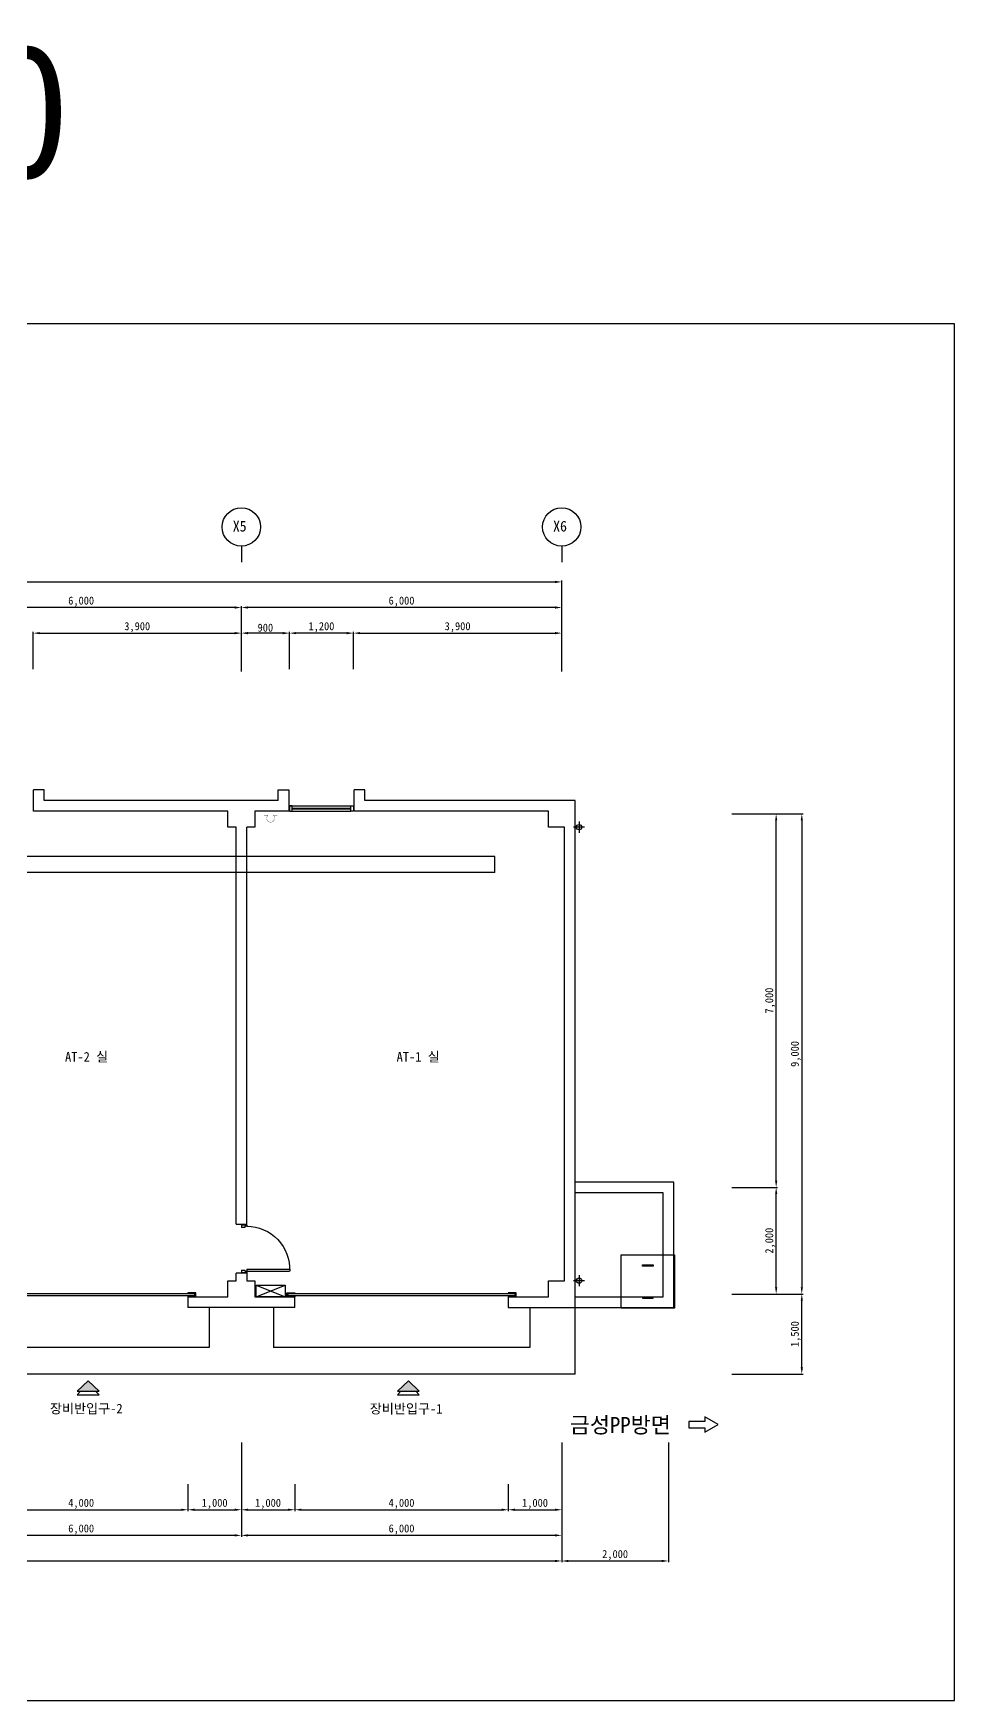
# Model space of a CAD drawing. Header units: millimetres. Extents: x 195645 to 235445, y -268596 to -237350.
# Drawn here: x 218191 to 235445, y -268596 to -237350 of the extents above; entities that cross this region are included whole.
import ezdxf
from ezdxf.enums import TextEntityAlignment as Align

# ---------------------------------------------------------------- set-up
doc = ezdxf.new("R2010")
doc.units = ezdxf.units.MM
for name, color, linetype in [('TN-LEAT', 3, 'Continuous'), ('TZ-BASE', 253, 'Continuous'), ('TZ-DIMS', 1, 'Continuous'), ('TZ-LEAL', 1, 'Continuous'), ('TZ-TEXT', 3, 'Continuous')]:
    doc.layers.add(name, color=color, linetype=linetype)
doc.layers.add('TX-PAPR', color=2, linetype='Continuous', plot=False)
doc.styles.get("Standard").update_dxf_attribs({"font": 'GulimChe.ttf'})
doc.dimstyles.new('D50', dxfattribs={"dimscale": 50, "dimtxt": 3, "dimasz": 2.5, "dimexe": 0.5, "dimexo": 0.5, "dimgap": 0.5, "dimtad": 1, "dimdec": 0, "dimzin": 1, "dimdsep": 46, "dimlunit": 6, "dimtxsty": 'Standard', "dimcen": 1, "dimclrd": 1, "dimclre": 1, "dimclrt": 3, "dimadec": 0, "dimazin": 0, "dimtfac": 1, "dimtdec": 0, "dimtix": 1, "dimtmove": 2, "dimatfit": 3, "dimfxl": 0, "dimtvp": 2, "dimlwd": -1, "dimlwe": -1, "dimarcsym": 0})

# ---------------------------------------------------------------- blocks, each defined once
blk = doc.blocks.new('*D1291')
at = {"layer": 'DEFPOINTS', "color": 0}
for p in [(228086, -247630), (202886, -248946), (228086, -248946)]:
    blk.add_point(p, dxfattribs=at)
at = {"layer": 'TZ-DIMS', "color": 1}
for p, q in [((202886, -248921), (202886, -247605)), ((203011, -247630), (227961, -247630)), ((228086, -248921), (228086, -247605))]:
    blk.add_line(p, q, dxfattribs=at)
for points in [[(203011, -247609), (203011, -247651), (202886, -247630)], [(227961, -247609), (227961, -247651), (228086, -247630)]]:
    blk.add_solid(points, dxfattribs=at)
at = {"layer": 'TZ-DIMS', "color": 3, "insert": (215486, -247519), "char_height": 150, "attachment_point": 5}
blk.add_mtext('25,200', dxfattribs=at)
blk = doc.blocks.new('*D1294')
at = {"layer": 'DEFPOINTS', "color": 0}
for p in [(222086, -248110), (222086, -249333), (228086, -249333)]:
    blk.add_point(p, dxfattribs=at)
at = {"layer": 'TZ-DIMS', "color": 1}
for p, q in [((222086, -249308), (222086, -248085)), ((228086, -249308), (228086, -248085)), ((227961, -248110), (222211, -248110))]:
    blk.add_line(p, q, dxfattribs=at)
for points in [[(222211, -248089), (222211, -248131), (222086, -248110)], [(227961, -248089), (227961, -248131), (228086, -248110)]]:
    blk.add_solid(points, dxfattribs=at)
at = {"layer": 'TZ-DIMS', "color": 3, "insert": (225086, -247999), "char_height": 150, "attachment_point": 5}
blk.add_mtext('6,000', dxfattribs=at)
blk = doc.blocks.new('*D1295')
at = {"layer": 'DEFPOINTS', "color": 0}
for p in [(216086, -248110), (216086, -249333), (222086, -249333)]:
    blk.add_point(p, dxfattribs=at)
at = {"layer": 'TZ-DIMS', "color": 1}
for p, q in [((216086, -249308), (216086, -248085)), ((222086, -249308), (222086, -248085)), ((221961, -248110), (216211, -248110))]:
    blk.add_line(p, q, dxfattribs=at)
for points in [[(216211, -248089), (216211, -248131), (216086, -248110)], [(221961, -248089), (221961, -248131), (222086, -248110)]]:
    blk.add_solid(points, dxfattribs=at)
at = {"layer": 'TZ-DIMS', "color": 3, "insert": (219086, -247999), "char_height": 150, "attachment_point": 5}
blk.add_mtext('6,000', dxfattribs=at)
blk = doc.blocks.new('*D1302')
at = {"layer": 'DEFPOINTS', "color": 0}
for p in [(222086, -248590), (218186, -249292), (222086, -249292)]:
    blk.add_point(p, dxfattribs=at)
at = {"layer": 'TZ-DIMS', "color": 1}
for p, q in [((218186, -249267), (218186, -248565)), ((218311, -248590), (221961, -248590)), ((222086, -249267), (222086, -248565))]:
    blk.add_line(p, q, dxfattribs=at)
for points in [[(218311, -248569), (218311, -248611), (218186, -248590)], [(221961, -248569), (221961, -248611), (222086, -248590)]]:
    blk.add_solid(points, dxfattribs=at)
at = {"layer": 'TZ-DIMS', "color": 3, "insert": (220136, -248479), "char_height": 150, "attachment_point": 5}
blk.add_mtext('3,900', dxfattribs=at)
blk = doc.blocks.new('*D1303')
at = {"layer": 'DEFPOINTS', "color": 0}
for p in [(202886, -264155), (228086, -264155), (228086, -265978)]:
    blk.add_point(p, dxfattribs=at)
at = {"layer": 'TZ-DIMS', "color": 1}
for p, q in [((202886, -264180), (202886, -266003)), ((228086, -264180), (228086, -266003)), ((203011, -265978), (227961, -265978))]:
    blk.add_line(p, q, dxfattribs=at)
for points in [[(203011, -265957), (203011, -265999), (202886, -265978)], [(227961, -265957), (227961, -265999), (228086, -265978)]]:
    blk.add_solid(points, dxfattribs=at)
at = {"layer": 'TZ-DIMS', "color": 3, "insert": (215486, -265867), "char_height": 150, "attachment_point": 5}
blk.add_mtext('25,200', dxfattribs=at)
blk = doc.blocks.new('*D1305')
at = {"layer": 'DEFPOINTS', "color": 0}
for p in [(222086, -263730), (228086, -263730), (222086, -265498)]:
    blk.add_point(p, dxfattribs=at)
at = {"layer": 'TZ-DIMS', "color": 1}
for p, q in [((222086, -263755), (222086, -265523)), ((228086, -263755), (228086, -265523)), ((227961, -265498), (222211, -265498))]:
    blk.add_line(p, q, dxfattribs=at)
for points in [[(222211, -265477), (222211, -265519), (222086, -265498)], [(227961, -265477), (227961, -265519), (228086, -265498)]]:
    blk.add_solid(points, dxfattribs=at)
at = {"layer": 'TZ-DIMS', "color": 3, "insert": (225086, -265387), "char_height": 150, "attachment_point": 5}
blk.add_mtext('6,000', dxfattribs=at)
blk = doc.blocks.new('*D1306')
at = {"layer": 'DEFPOINTS', "color": 0}
for p in [(216086, -263730), (222086, -263730), (216086, -265498)]:
    blk.add_point(p, dxfattribs=at)
at = {"layer": 'TZ-DIMS', "color": 1}
for p, q in [((216086, -263755), (216086, -265523)), ((222086, -263755), (222086, -265523)), ((221961, -265498), (216211, -265498))]:
    blk.add_line(p, q, dxfattribs=at)
for points in [[(216211, -265477), (216211, -265519), (216086, -265498)], [(221961, -265477), (221961, -265519), (222086, -265498)]]:
    blk.add_solid(points, dxfattribs=at)
at = {"layer": 'TZ-DIMS', "color": 3, "insert": (219086, -265387), "char_height": 150, "attachment_point": 5}
blk.add_mtext('6,000', dxfattribs=at)
blk = doc.blocks.new('*D1307')
at = {"layer": 'DEFPOINTS', "color": 0}
for p in [(231245, -260976), (232582, -260976), (231245, -262476)]:
    blk.add_point(p, dxfattribs=at)
at = {"layer": 'TZ-DIMS', "color": 1}
for p, q in [((231270, -260976), (232607, -260976)), ((232582, -262351), (232582, -261101)), ((231270, -262476), (232607, -262476))]:
    blk.add_line(p, q, dxfattribs=at)
for points in [[(232562, -261101), (232603, -261101), (232582, -260976)], [(232562, -262351), (232603, -262351), (232582, -262476)]]:
    blk.add_solid(points, dxfattribs=at)
at = {"layer": 'TZ-DIMS', "color": 3, "insert": (232471, -261726), "char_height": 150, "attachment_point": 5, "rotation": 90}
blk.add_mtext('1,500', dxfattribs=at)
blk = doc.blocks.new('*D1312')
at = {"layer": 'DEFPOINTS', "color": 0}
for p in [(217086, -264512), (221086, -264512), (221086, -265018)]:
    blk.add_point(p, dxfattribs=at)
at = {"layer": 'TZ-DIMS', "color": 1}
for p, q in [((217086, -264537), (217086, -265043)), ((221086, -264537), (221086, -265043)), ((217211, -265018), (220961, -265018))]:
    blk.add_line(p, q, dxfattribs=at)
for points in [[(217211, -264997), (217211, -265039), (217086, -265018)], [(220961, -264997), (220961, -265039), (221086, -265018)]]:
    blk.add_solid(points, dxfattribs=at)
at = {"layer": 'TZ-DIMS', "color": 3, "insert": (219086, -264907), "char_height": 150, "attachment_point": 5}
blk.add_mtext('4,000', dxfattribs=at)
blk = doc.blocks.new('*D1313')
at = {"layer": 'DEFPOINTS', "color": 0}
for p in [(221086, -264512), (222086, -264512), (222086, -265018)]:
    blk.add_point(p, dxfattribs=at)
at = {"layer": 'TZ-DIMS', "color": 1}
for p, q in [((221086, -264537), (221086, -265043)), ((222086, -264537), (222086, -265043)), ((221211, -265018), (221961, -265018))]:
    blk.add_line(p, q, dxfattribs=at)
for points in [[(221211, -264997), (221211, -265039), (221086, -265018)], [(221961, -264997), (221961, -265039), (222086, -265018)]]:
    blk.add_solid(points, dxfattribs=at)
at = {"layer": 'TZ-DIMS', "color": 3, "insert": (221586, -264907), "char_height": 150, "attachment_point": 5}
blk.add_mtext('1,000', dxfattribs=at)
blk = doc.blocks.new('*D1314')
at = {"layer": 'DEFPOINTS', "color": 0}
for p in [(222086, -264512), (223086, -264512), (223086, -265018)]:
    blk.add_point(p, dxfattribs=at)
at = {"layer": 'TZ-DIMS', "color": 1}
for p, q in [((222086, -264537), (222086, -265043)), ((223086, -264537), (223086, -265043)), ((222211, -265018), (222961, -265018))]:
    blk.add_line(p, q, dxfattribs=at)
for points in [[(222211, -264997), (222211, -265039), (222086, -265018)], [(222961, -264997), (222961, -265039), (223086, -265018)]]:
    blk.add_solid(points, dxfattribs=at)
at = {"layer": 'TZ-DIMS', "color": 3, "insert": (222586, -264907), "char_height": 150, "attachment_point": 5}
blk.add_mtext('1,000', dxfattribs=at)
blk = doc.blocks.new('*D1315')
at = {"layer": 'DEFPOINTS', "color": 0}
for p in [(223086, -264512), (227086, -264512), (227086, -265018)]:
    blk.add_point(p, dxfattribs=at)
at = {"layer": 'TZ-DIMS', "color": 1}
for p, q in [((223086, -264537), (223086, -265043)), ((227086, -264537), (227086, -265043)), ((223211, -265018), (226961, -265018))]:
    blk.add_line(p, q, dxfattribs=at)
for points in [[(223211, -264997), (223211, -265039), (223086, -265018)], [(226961, -264997), (226961, -265039), (227086, -265018)]]:
    blk.add_solid(points, dxfattribs=at)
at = {"layer": 'TZ-DIMS', "color": 3, "insert": (225086, -264907), "char_height": 150, "attachment_point": 5}
blk.add_mtext('4,000', dxfattribs=at)
blk = doc.blocks.new('*D1316')
at = {"layer": 'DEFPOINTS', "color": 0}
for p in [(227086, -264512), (228086, -264512), (228086, -265018)]:
    blk.add_point(p, dxfattribs=at)
at = {"layer": 'TZ-DIMS', "color": 1}
for p, q in [((227086, -264537), (227086, -265043)), ((228086, -264537), (228086, -265043)), ((227211, -265018), (227961, -265018))]:
    blk.add_line(p, q, dxfattribs=at)
for points in [[(227211, -264997), (227211, -265039), (227086, -265018)], [(227961, -264997), (227961, -265039), (228086, -265018)]]:
    blk.add_solid(points, dxfattribs=at)
at = {"layer": 'TZ-DIMS', "color": 3, "insert": (227586, -264907), "char_height": 150, "attachment_point": 5}
blk.add_mtext('1,000', dxfattribs=at)
blk = doc.blocks.new('*D1317')
at = {"layer": 'DEFPOINTS', "color": 0}
for p in [(231245, -251976), (231245, -260976), (232582, -260976)]:
    blk.add_point(p, dxfattribs=at)
at = {"layer": 'TZ-DIMS', "color": 1}
for p, q in [((231270, -251976), (232607, -251976)), ((232582, -252101), (232582, -260851)), ((231270, -260976), (232607, -260976))]:
    blk.add_line(p, q, dxfattribs=at)
for points in [[(232562, -252101), (232603, -252101), (232582, -251976)], [(232562, -260851), (232603, -260851), (232582, -260976)]]:
    blk.add_solid(points, dxfattribs=at)
at = {"layer": 'TZ-DIMS', "color": 3, "insert": (232471, -256476), "char_height": 150, "attachment_point": 5, "rotation": 90}
blk.add_mtext('9,000', dxfattribs=at)
blk = doc.blocks.new('*D1321')
at = {"layer": 'DEFPOINTS', "color": 0}
for p in [(222086, -248590), (222086, -249292), (222986, -249292)]:
    blk.add_point(p, dxfattribs=at)
at = {"layer": 'TZ-DIMS', "color": 1}
for p, q in [((222086, -249267), (222086, -248565)), ((222861, -248590), (222211, -248590)), ((222986, -249267), (222986, -248565))]:
    blk.add_line(p, q, dxfattribs=at)
for points in [[(222211, -248569), (222211, -248611), (222086, -248590)], [(222861, -248569), (222861, -248611), (222986, -248590)]]:
    blk.add_solid(points, dxfattribs=at)
at = {"layer": 'TZ-DIMS', "color": 3, "insert": (222536, -248488), "char_height": 150, "attachment_point": 5}
blk.add_mtext('900', dxfattribs=at)
blk = doc.blocks.new('*D1322')
at = {"layer": 'DEFPOINTS', "color": 0}
for p in [(222986, -248590), (222986, -249292), (224186, -249292)]:
    blk.add_point(p, dxfattribs=at)
at = {"layer": 'TZ-DIMS', "color": 1}
for p, q in [((222986, -249267), (222986, -248565)), ((224061, -248590), (223111, -248590)), ((224186, -249267), (224186, -248565))]:
    blk.add_line(p, q, dxfattribs=at)
for points in [[(223111, -248569), (223111, -248611), (222986, -248590)], [(224061, -248569), (224061, -248611), (224186, -248590)]]:
    blk.add_solid(points, dxfattribs=at)
at = {"layer": 'TZ-DIMS', "color": 3, "insert": (223586, -248479), "char_height": 150, "attachment_point": 5}
blk.add_mtext('1,200', dxfattribs=at)
blk = doc.blocks.new('*D1323')
at = {"layer": 'DEFPOINTS', "color": 0}
for p in [(228086, -248590), (224186, -249292), (228086, -249292)]:
    blk.add_point(p, dxfattribs=at)
at = {"layer": 'TZ-DIMS', "color": 1}
for p, q in [((224186, -249267), (224186, -248565)), ((224311, -248590), (227961, -248590)), ((228086, -249267), (228086, -248565))]:
    blk.add_line(p, q, dxfattribs=at)
for points in [[(224311, -248569), (224311, -248611), (224186, -248590)], [(227961, -248569), (227961, -248611), (228086, -248590)]]:
    blk.add_solid(points, dxfattribs=at)
at = {"layer": 'TZ-DIMS', "color": 3, "insert": (226136, -248479), "char_height": 150, "attachment_point": 5}
blk.add_mtext('3,900', dxfattribs=at)
blk = doc.blocks.new('*D1332')
at = {"layer": 'DEFPOINTS', "color": 0}
for p in [(228086, -263730), (230086, -263730), (230086, -265978)]:
    blk.add_point(p, dxfattribs=at)
at = {"layer": 'TZ-DIMS', "color": 1}
for p, q in [((228086, -263755), (228086, -266003)), ((230086, -263755), (230086, -266003)), ((228211, -265978), (229961, -265978))]:
    blk.add_line(p, q, dxfattribs=at)
for points in [[(228211, -265957), (228211, -265999), (228086, -265978)], [(229961, -265957), (229961, -265999), (230086, -265978)]]:
    blk.add_solid(points, dxfattribs=at)
at = {"layer": 'TZ-DIMS', "color": 3, "insert": (229086, -265867), "char_height": 150, "attachment_point": 5}
blk.add_mtext('2,000', dxfattribs=at)
blk = doc.blocks.new('*D1333')
at = {"layer": 'DEFPOINTS', "color": 0}
for p in [(231245, -258976), (232102, -258976), (231245, -260976)]:
    blk.add_point(p, dxfattribs=at)
at = {"layer": 'TZ-DIMS', "color": 1}
for p, q in [((231270, -258976), (232127, -258976)), ((232102, -260851), (232102, -259101)), ((231270, -260976), (232127, -260976))]:
    blk.add_line(p, q, dxfattribs=at)
for points in [[(232082, -259101), (232123, -259101), (232102, -258976)], [(232082, -260851), (232123, -260851), (232102, -260976)]]:
    blk.add_solid(points, dxfattribs=at)
at = {"layer": 'TZ-DIMS', "color": 3, "insert": (231991, -259976), "char_height": 150, "attachment_point": 5, "rotation": 90}
blk.add_mtext('2,000', dxfattribs=at)
blk = doc.blocks.new('*D1334')
at = {"layer": 'DEFPOINTS', "color": 0}
for p in [(231245, -251976), (232102, -251976), (231245, -258976)]:
    blk.add_point(p, dxfattribs=at)
at = {"layer": 'TZ-DIMS', "color": 1}
for p, q in [((231270, -251976), (232127, -251976)), ((232102, -258851), (232102, -252101)), ((231270, -258976), (232127, -258976))]:
    blk.add_line(p, q, dxfattribs=at)
for points in [[(232082, -252101), (232123, -252101), (232102, -251976)], [(232082, -258851), (232123, -258851), (232102, -258976)]]:
    blk.add_solid(points, dxfattribs=at)
at = {"layer": 'TZ-DIMS', "color": 3, "insert": (231991, -255476), "char_height": 150, "attachment_point": 5, "rotation": 90}
blk.add_mtext('7,000', dxfattribs=at)
blk = doc.blocks.new('2P-D203')
at = {"color": 0}
for p, q in [((29, 50), (29, 855)), ((65, 50), (65, 856)), ((0, 50), (0, -50)), ((29, 50), (0, 50)), ((65, 50), (29, 50)), ((29, 14), (29, 50)), ((50, 14), (29, 14)), ((50, -50), (50, 14)), ((871, 14), (850, 14)), ((871, 14), (850, 14)), ((850, 14), (850, -50)), ((900, 50), (871, 50)), ((871, 50), (871, 14)), ((900, -50), (900, 50)), ((50, -50), (0, -50)), ((900, -50), (850, -50))]:
    blk.add_line(p, q, dxfattribs=at)
blk.add_arc((65, 50), 806, 0, 92.5062, dxfattribs=at)

msp = doc.modelspace()

# ---------------------------------------------------------------- hatches: boundary and pattern name
at = {"layer": 'TZ-BASE'}
for points in [[(219420.3, -262795.7), (219009.7, -262795.7), (219215, -262601.2)], [(225419.2, -262795.7), (225008.5, -262795.7), (225213.9, -262601.2)]]:
    msp.add_hatch(color=256, dxfattribs=at).paths.add_polyline_path(points)

# ---------------------------------------------------------------- linework, layer by layer
at = {"layer": 'TX-PAPR'}
msp.add_lwpolyline([(195644.6, -268595.5), (235444.6, -268595.5), (235444.6, -242795.5), (195644.6, -242795.5)], close=True, dxfattribs=at)
at = {"layer": 'TZ-BASE'}
for p, q in [((218196, -251925.9), (218196, -251525.9)), ((218396, -251525.9), (218196, -251525.9)), ((218396, -251725.9), (218396, -251525.9)), ((222776, -251725.9), (222776, -251525.9)), ((222776, -251525.9), (222976, -251525.9)), ((222976, -251525.9), (222976, -251925.9)), ((224196, -251925.9), (224196, -251525.9)), ((224396, -251525.9), (224196, -251525.9)), ((224396, -251725.9), (224396, -251525.9)), ((222776, -251725.9), (218396, -251725.9)), ((222986, -251825.9), (224136, -251825.9)), ((228336, -251725.9), (224396, -251725.9)), ((228336, -261225.9), (228336, -251725.9)), ((221836, -251925.9), (218196, -251925.9)), ((221836, -252225.9), (221836, -251925.9)), ((222976, -251925.9), (222336, -251925.9)), ((222336, -251925.9), (222336, -252225.9)), ((222986, -251925.9), (224136, -251925.9)), ((223036, -251867.9), (224136, -251867.9)), ((223036, -251883.9), (224136, -251883.9)), ((227836, -251925.9), (224196, -251925.9)), ((227836, -252225.9), (227836, -251925.9)), ((228411.8, -252119.4), (228411.8, -252330)), ((221986, -252225.9), (221836, -252225.9)), ((221986, -259665.9), (221986, -252225.9)), ((222186, -259665.9), (222186, -252225.9)), ((222336, -252225.9), (222186, -252225.9)), ((228136, -252225.9), (227836, -252225.9)), ((228136, -260725.9), (228136, -252225.9)), ((228512.5, -252225.9), (228309.5, -252225.9)), ((226836, -252775.9), (216186, -252775.9)), ((226836, -253075.9), (226836, -252775.9)), ((226836, -253075.9), (216786, -253075.9)), ((230186, -258875.9), (228336, -258875.9)), ((230186, -261225.9), (230186, -258875.9)), ((229986, -259075.9), (228336, -259075.9)), ((229986, -261025.9), (229986, -259075.9)), ((221986, -259665.9), (222186, -259665.9)), ((221986, -260725.9), (221986, -260585.9)), ((222186, -260585.9), (221986, -260585.9)), ((222186, -260585.9), (222186, -260725.9)), ((221836, -261025.9), (221836, -260725.9)), ((221836, -260725.9), (221986, -260725.9)), ((222186, -260725.9), (222336, -260725.9)), ((222336, -260725.9), (222336, -261025.9)), ((222363, -260807.5), (222909, -261025.9)), ((222363, -261025.9), (222909, -260807.5)), ((227836, -261025.9), (227836, -260725.9)), ((227836, -260725.9), (228136, -260725.9)), ((228511.7, -260725.9), (228308.7, -260725.9)), ((228411, -260619.4), (228411, -260830)), ((221085.8, -261025.9), (221085.8, -261225.9)), ((221086, -261025.9), (221836, -261025.9)), ((222336, -261025.9), (223086, -261025.9)), ((223086, -261225.9), (223086, -261025.9)), ((227085.8, -261025.9), (227085.8, -261225.9)), ((227086, -261025.9), (227836, -261025.9)), ((228336, -261025.9), (229986, -261025.9)), ((223086, -261225.9), (221086, -261225.9)), ((221486, -261225.9), (221486, -261975.9)), ((222686, -261225.9), (222686, -261975.9)), ((227086, -261225.9), (228336, -261225.9)), ((227486, -261225.9), (227486, -261975.9)), ((228336, -262475.9), (228336, -261225.9)), ((228336, -261225.9), (230186, -261225.9)), ((221486, -261975.9), (216686, -261975.9)), ((227486, -261975.9), (222686, -261975.9)), ((228336, -262475.9), (205836, -262475.9)), ((219009.7, -262795.7), (219215, -262601.2)), ((219420.3, -262795.7), (219215, -262601.2)), ((225008.5, -262795.7), (225213.9, -262601.2)), ((225419.2, -262795.7), (225213.9, -262601.2)), ((219009.7, -262795.7), (219420.3, -262795.7)), ((219009.7, -262864.8), (219076.6, -262795.7)), ((219009.7, -262864.8), (219420.3, -262864.8)), ((219420.3, -262864.8), (219353.4, -262795.7)), ((225008.5, -262795.7), (225419.2, -262795.7)), ((225008.5, -262864.8), (225075.4, -262795.7)), ((225008.5, -262864.8), (225419.2, -262864.8)), ((225419.2, -262864.8), (225352.3, -262795.7))]:
    msp.add_line(p, q, dxfattribs=at)
for points in [[(222986, -251925.9), (223036, -251925.9), (223036, -251825.9), (222986, -251825.9)], [(224186, -251925.9), (224136, -251925.9), (224136, -251825.9), (224186, -251825.9)], [(229201, -260240.9), (230201, -260240.9), (230201, -261240.9), (229201, -261240.9)], [(229801, -260450.7), (229601, -260450.7), (229601, -260430.7), (229801, -260430.7)], [(222363, -261025.9), (222363, -260807.5), (222909, -260807.5), (222909, -261025.9)], [(221085.7, -261025.9), (221235.7, -261025.9), (221235.7, -260950.9), (221085.7, -260950.9), (221085.7, -260968.4), (221217.7, -260968.4), (221217.7, -261008.4), (221085.7, -261008.4)], [(223086, -261025.9), (222936, -261025.9), (222936, -260950.9), (223086, -260950.9), (223086, -260968.4), (222954, -260968.4), (222954, -261008.4), (223086, -261008.4)], [(227085.7, -261025.9), (227235.7, -261025.9), (227235.7, -260950.9), (227085.7, -260950.9), (227085.7, -260968.4), (227217.7, -260968.4), (227217.7, -261008.4), (227085.7, -261008.4)], [(229801, -261031.1), (229601, -261031.1), (229601, -261051.1), (229801, -261051.1)], [(230765.1, -263565.4), (231014.3, -263421.6), (230765.1, -263277.7), (230765.1, -263361.6), (230465.1, -263361.6), (230465.1, -263481.6), (230765.1, -263481.6)]]:
    msp.add_lwpolyline(points, close=True, dxfattribs=at)
at = {"layer": 'TZ-BASE', "const_width": 5}
for points in [[(222586.4, -252000.9), (222510.3, -252000.9)], [(222684.3, -252000.9), (222760.3, -252000.9)]]:
    msp.add_lwpolyline(points, dxfattribs=at)
msp.add_lwpolyline([(222684.3, -252000.9, -2.6945493), (222586.4, -252000.9)], format="xyb", dxfattribs=at)
at = {"layer": 'TZ-BASE'}
for points in [[(221212.7, -261003.4), (221212.7, -260973.4), (216959, -260973.4), (216959, -261003.4), (221212.7, -261003.4)], [(227212.7, -261003.4), (227212.7, -260973.4), (222959, -260973.4), (222959, -261003.4), (227212.7, -261003.4)]]:
    msp.add_lwpolyline(points, dxfattribs=at)
for centre in [(228411.8, -252225.9), (228411, -260725.9)]:
    msp.add_circle(centre, 50, dxfattribs=at)
at = {"layer": 'TZ-LEAL'}
for p, q in [((222086, -246960), (222086, -247260)), ((228086, -246960), (228086, -247260))]:
    msp.add_line(p, q, dxfattribs=at)
for centre in [(222086, -246600), (228086, -246600)]:
    msp.add_circle(centre, 360, dxfattribs=at)

# ---------------------------------------------------------------- block references
at = {"layer": 'TZ-BASE', "extrusion": (0, 0, -1), "zscale": -1, "rotation": 90}
msp.add_blockref('2P-D203', (-222136, -260575.9), dxfattribs=at)

# ---------------------------------------------------------------- texts
at = {"layer": 'TN-LEAT'}
for s, p in [('X5', (221925.5, -246685.4)), ('X6', (227925.5, -246685.4))]:
    msp.add_text(s, height=200, dxfattribs=at).set_placement(p)
at = {"layer": 'TZ-BASE'}
for s, height, p in [('AT-2 실', 180, (219187.5, -256526)), ('AT-1 실', 180, (225397.5, -256526)), ('금성PP방면', 300, (229183.7, -263425.2))]:
    msp.add_text(s, height=height, dxfattribs=at).set_placement(p, align=Align.MIDDLE)
for s, p in [('장비반입구-2', (218501.1, -263211.6)), ('장비반입구-1', (224491, -263214.2))]:
    msp.add_text(s, height=180, dxfattribs=at).set_placement(p)
at = {"layer": 'TZ-TEXT'}
msp.add_text('1/50', height=2500, dxfattribs=at).set_placement((215647.6, -238800.5), align=Align.MIDDLE_CENTER)

# ---------------------------------------------------------------- dimensions: what is measured, and where the dimension line sits
at = {"layer": 'TZ-DIMS'}
for base, p1, p2, angle, picture, middle in [((228086, -247630), (202886, -248946.1), (228086, -248946.1), 180, '*D1291', (215486, -247518.9)), ((216086, -248110), (222086, -249332.6), (216086, -249332.6), 180, '*D1295', (219086, -247998.9)), ((222086, -248110), (228086, -249332.6), (222086, -249332.6), 180, '*D1294', (225086, -247998.9)), ((222086, -248590), (222986, -249292.2), (222086, -249292.2), 180, '*D1321', (222536, -248488.3)), ((222986, -248590), (224186, -249292.2), (222986, -249292.2), 180, '*D1322', (223586, -248478.8)), ((232582.4, -260975.9), (231245.2, -251975.9), (231245.2, -260975.9), 270, '*D1317', (232471.4, -256475.9)), ((232102.4, -251975.9), (231245.2, -258975.9), (231245.2, -251975.9), 270, '*D1334', (231991.4, -255475.9)), ((232102.4, -258975.9), (231245.2, -260975.9), (231245.2, -258975.9), 270, '*D1333', (231991.4, -259975.9)), ((232582.4, -260975.9), (231245.2, -262475.9), (231245.2, -260975.9), 270, '*D1307', (232471.3, -261725.9)), ((216086, -265498), (222086, -263729.6), (216086, -263729.6), 180, '*D1306', (219086, -265386.9)), ((222086, -265498), (228086, -263729.6), (222086, -263729.6), 180, '*D1305', (225086, -265386.9)), ((228086, -265978), (202886, -264155.3), (228086, -264155.3), 180, '*D1303', (215486, -265866.9))]:
    dim = msp.add_linear_dim(base=base, p1=p1, p2=p2, angle=angle, dimstyle='D50', dxfattribs=at)
    dim.commit()
    dim.dimension.update_dxf_attribs({"geometry": picture, "text_midpoint": middle})
for base, p1, p2, picture, middle in [((222086, -248590), (218186, -249292.2), (222086, -249292.2), '*D1302', (220136, -248478.9)), ((228086, -248590), (224186, -249292.2), (228086, -249292.2), '*D1323', (226136, -248478.9)), ((230086, -265978), (228086, -263729.6), (230086, -263729.6), '*D1332', (229086, -265866.9)), ((221086, -265018), (217086, -264512.4), (221086, -264512.4), '*D1312', (219086, -264906.8)), ((222086, -265018), (221086, -264512.4), (222086, -264512.4), '*D1313', (221586, -264906.8)), ((223086, -265018), (222086, -264512.4), (223086, -264512.4), '*D1314', (222586, -264906.8)), ((227086, -265018), (223086, -264512.4), (227086, -264512.4), '*D1315', (225086, -264906.8)), ((228086, -265018), (227086, -264512.4), (228086, -264512.4), '*D1316', (227586, -264906.8))]:
    dim = msp.add_linear_dim(base=base, p1=p1, p2=p2, dimstyle='D50', dxfattribs=at)
    dim.commit()
    dim.dimension.update_dxf_attribs({"geometry": picture, "text_midpoint": middle})

doc.saveas('drawing.dxf')
